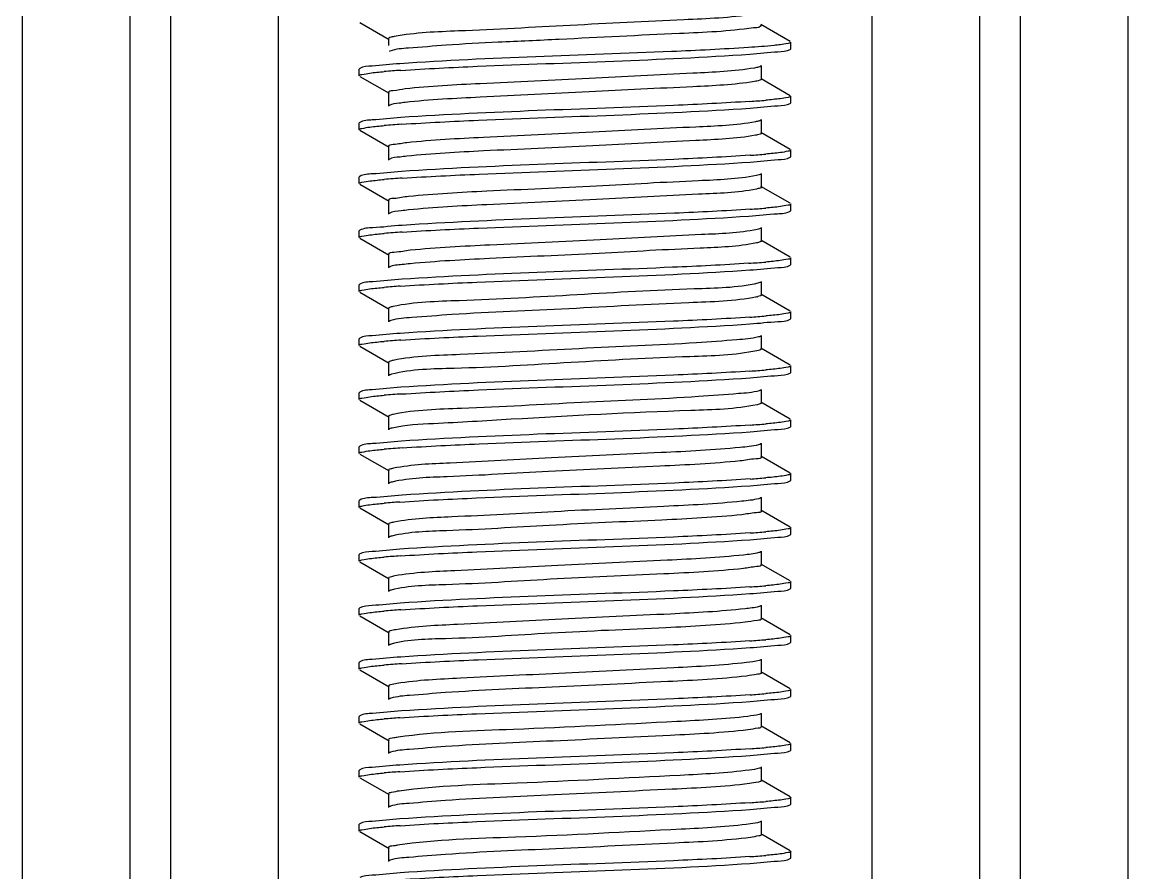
# Model space of a CAD drawing. Extents: x 27938 to 1507990, y 110129 to 923079.
# Drawn here: x 455164.5 to 455652.7, y 380105.1 to 380480.6 of the extents above; entities that cross this region are included whole.
import ezdxf

# ---------------------------------------------------------------- set-up
doc = ezdxf.new("R2010")
doc.units = 0
doc.header["$LTSCALE"] = 1000
doc.header["$MEASUREMENT"] = 0

msp = doc.modelspace()

# ---------------------------------------------------------------- linework, layer by layer
at = {"linetype": 'Continuous'}
for p, q in [((455164.52, 383675.04), (455164.52, 378934.02)), ((455212.15, 383675.04), (455212.15, 378934.02)), ((455230.01, 383675.04), (455230.01, 378934.02)), ((455277.63, 383675.04), (455277.63, 378934.02)), ((455539.58, 383675.04), (455539.58, 378934.02)), ((455587.2, 383675.04), (455587.2, 378934.02)), ((455605.06, 383675.04), (455605.06, 378934.02)), ((455652.69, 383675.04), (455652.69, 378934.02)), ((455313.58, 380480.45), (455326.5, 380472.97)), ((455503.63, 380472.05), (455490.71, 380479.53)), ((455326.24, 380473.27), (455326.24, 380470.27)), ((455503.86, 380468.81), (455503.86, 380471.79)), ((455503.86, 380468.81), (455503.86, 380471.79)), ((455326.93, 380467.81), (455326.5, 380467.62)), ((455503.63, 380468.55), (455503.86, 380468.81)), ((455313.58, 380460.14), (455313.35, 380459.88)), ((455313.35, 380456.9), (455313.35, 380459.88)), ((455313.35, 380456.9), (455313.35, 380459.88)), ((455490.97, 380455.41), (455490.97, 380461.37)), ((455313.58, 380456.64), (455326.5, 380449.16)), ((455490.76, 380455.68), (455503.62, 380448.24)), ((455326.24, 380449.46), (455326.24, 380443.51)), ((455503.63, 380444.73), (455503.86, 380445)), ((455503.86, 380445), (455503.86, 380447.97)), ((455503.86, 380445), (455503.86, 380447.97)), ((455313.58, 380436.33), (455313.35, 380436.07)), ((455313.35, 380433.09), (455313.35, 380436.07)), ((455313.35, 380433.09), (455313.35, 380436.07)), ((455490.97, 380431.6), (455490.97, 380437.55)), ((455313.58, 380432.83), (455326.5, 380425.35)), ((455503.63, 380424.42), (455490.71, 380431.9)), ((455326.24, 380425.65), (455326.24, 380419.69)), ((455503.63, 380420.92), (455503.86, 380421.18)), ((455503.86, 380421.18), (455503.86, 380424.16)), ((455503.86, 380421.18), (455503.86, 380424.16)), ((455313.58, 380412.51), (455313.35, 380412.25)), ((455313.35, 380409.28), (455313.35, 380412.25)), ((455313.35, 380409.28), (455313.35, 380412.25)), ((455490.97, 380407.79), (455490.97, 380413.74)), ((455313.58, 380409.02), (455326.5, 380401.53)), ((455503.63, 380400.61), (455490.71, 380408.09)), ((455326.24, 380401.83), (455326.24, 380395.88)), ((455503.63, 380397.11), (455503.86, 380397.37)), ((455503.86, 380397.37), (455503.86, 380400.35)), ((455503.86, 380397.37), (455503.86, 380400.35)), ((455313.58, 380388.7), (455313.35, 380388.44)), ((455313.35, 380385.46), (455313.35, 380388.44)), ((455313.35, 380385.46), (455313.35, 380388.44)), ((455490.97, 380383.98), (455490.97, 380389.93)), ((455313.58, 380385.2), (455326.5, 380377.72)), ((455503.63, 380376.79), (455490.71, 380384.28)), ((455326.24, 380378.02), (455326.24, 380372.07)), ((455503.86, 380373.56), (455503.86, 380376.53)), ((455503.86, 380373.56), (455503.86, 380376.53)), ((455503.63, 380373.3), (455503.86, 380373.56)), ((455313.58, 380364.89), (455313.35, 380364.63)), ((455313.35, 380361.65), (455313.35, 380364.63)), ((455313.35, 380361.65), (455313.35, 380364.63)), ((455490.97, 380360.16), (455490.97, 380366.12)), ((455313.58, 380361.39), (455326.5, 380353.91)), ((455503.63, 380352.98), (455490.71, 380360.46)), ((455326.24, 380354.21), (455326.24, 380348.26)), ((455503.86, 380349.74), (455503.86, 380352.72)), ((455503.86, 380349.74), (455503.86, 380352.72)), ((455503.63, 380349.48), (455503.86, 380349.74)), ((455490.97, 380336.35), (455490.97, 380342.3)), ((455313.58, 380341.08), (455313.35, 380340.81)), ((455313.35, 380337.84), (455313.35, 380340.81)), ((455313.35, 380337.84), (455313.35, 380340.81)), ((455313.58, 380337.58), (455326.5, 380330.1)), ((455489.68, 380335.68), (455488.93, 380335.51)), ((455503.63, 380329.17), (455490.71, 380336.65)), ((455326.24, 380330.4), (455326.24, 380324.44)), ((455503.86, 380325.93), (455503.86, 380328.91)), ((455503.86, 380325.93), (455503.86, 380328.91)), ((455503.63, 380325.67), (455503.86, 380325.93)), ((455490.97, 380312.54), (455490.97, 380318.49)), ((455313.58, 380317.26), (455313.35, 380317)), ((455313.35, 380314.03), (455313.35, 380317)), ((455313.35, 380314.03), (455313.35, 380317)), ((455313.58, 380313.76), (455326.5, 380306.28)), ((455503.63, 380305.36), (455490.71, 380312.84)), ((455489.96, 380311.94), (455488.97, 380311.7)), ((455326.24, 380306.58), (455326.24, 380300.63)), ((455503.86, 380302.12), (455503.86, 380305.1)), ((455503.86, 380302.12), (455503.86, 380305.1)), ((455503.63, 380301.86), (455503.86, 380302.12)), ((455313.58, 380293.45), (455313.35, 380293.19)), ((455313.35, 380290.21), (455313.35, 380293.19)), ((455313.35, 380290.21), (455313.35, 380293.19)), ((455490.97, 380288.72), (455490.97, 380294.68)), ((455313.58, 380289.95), (455326.5, 380282.47)), ((455503.63, 380281.54), (455490.71, 380289.03)), ((455326.24, 380282.77), (455326.24, 380276.82)), ((455503.86, 380278.31), (455503.86, 380281.28)), ((455503.86, 380278.31), (455503.86, 380281.28)), ((455503.63, 380278.05), (455503.86, 380278.31)), ((455313.58, 380269.64), (455313.35, 380269.38)), ((455313.35, 380266.4), (455313.35, 380269.38)), ((455313.35, 380266.4), (455313.35, 380269.38)), ((455490.97, 380264.91), (455490.97, 380270.86)), ((455313.58, 380266.14), (455326.5, 380258.66)), ((455503.63, 380257.73), (455490.71, 380265.21)), ((455326.24, 380258.96), (455326.24, 380253)), ((455503.63, 380254.23), (455503.86, 380254.49)), ((455503.86, 380254.49), (455503.86, 380257.47)), ((455503.86, 380254.49), (455503.86, 380257.47)), ((455313.58, 380245.82), (455313.35, 380245.56)), ((455313.35, 380242.59), (455313.35, 380245.56)), ((455313.35, 380242.59), (455313.35, 380245.56)), ((455490.97, 380241.1), (455490.97, 380247.05)), ((455313.58, 380242.33), (455326.5, 380234.84)), ((455503.63, 380233.92), (455490.71, 380241.4)), ((455326.24, 380235.15), (455326.24, 380229.19)), ((455503.63, 380230.42), (455503.86, 380230.68)), ((455503.86, 380230.68), (455503.86, 380233.66)), ((455503.86, 380230.68), (455503.86, 380233.66)), ((455313.58, 380222.01), (455313.35, 380221.75)), ((455313.35, 380218.77), (455313.35, 380221.75)), ((455313.35, 380218.77), (455313.35, 380221.75)), ((455490.97, 380217.29), (455490.97, 380223.24)), ((455313.58, 380218.51), (455326.5, 380211.03)), ((455503.63, 380210.11), (455490.71, 380217.59)), ((455326.24, 380211.33), (455326.24, 380205.38)), ((455503.63, 380206.61), (455503.86, 380206.87)), ((455503.86, 380206.87), (455503.86, 380209.84)), ((455503.86, 380206.87), (455503.86, 380209.84)), ((455313.58, 380198.2), (455313.35, 380197.94)), ((455313.35, 380194.96), (455313.35, 380197.94)), ((455313.35, 380194.96), (455313.35, 380197.94)), ((455490.97, 380193.47), (455490.97, 380199.43)), ((455313.58, 380194.7), (455326.5, 380187.22)), ((455503.63, 380186.29), (455490.71, 380193.77)), ((455326.24, 380187.52), (455326.24, 380181.57)), ((455503.86, 380183.05), (455503.86, 380186.03)), ((455503.86, 380183.05), (455503.86, 380186.03)), ((455503.63, 380182.79), (455503.86, 380183.05)), ((455313.58, 380174.39), (455313.35, 380174.13)), ((455313.35, 380171.15), (455313.35, 380174.13)), ((455313.35, 380171.15), (455313.35, 380174.13)), ((455490.97, 380169.66), (455490.97, 380175.61)), ((455313.58, 380170.89), (455326.5, 380163.41)), ((455503.63, 380162.48), (455490.71, 380169.96)), ((455326.24, 380163.71), (455326.24, 380157.75)), ((455503.86, 380159.24), (455503.86, 380162.22)), ((455503.86, 380159.24), (455503.86, 380162.22)), ((455503.63, 380158.98), (455503.86, 380159.24)), ((455490.97, 380145.85), (455490.97, 380151.8)), ((455313.58, 380150.57), (455313.35, 380150.31)), ((455313.35, 380147.34), (455313.35, 380150.31)), ((455313.35, 380147.34), (455313.35, 380150.31)), ((455313.58, 380147.07), (455326.5, 380139.59)), ((455503.63, 380138.67), (455490.71, 380146.15)), ((455326.24, 380139.89), (455326.24, 380133.94)), ((455503.86, 380135.43), (455503.86, 380138.41)), ((455503.86, 380135.43), (455503.86, 380138.41)), ((455503.63, 380135.17), (455503.86, 380135.43)), ((455490.97, 380122.03), (455490.97, 380127.99)), ((455313.58, 380126.76), (455313.35, 380126.5)), ((455313.35, 380123.52), (455313.35, 380126.5)), ((455313.35, 380123.52), (455313.35, 380126.5)), ((455313.58, 380123.26), (455326.5, 380115.78)), ((455503.63, 380114.85), (455490.71, 380122.34)), ((455326.24, 380116.08), (455326.24, 380110.13)), ((455503.86, 380111.62), (455503.86, 380114.59)), ((455503.86, 380111.62), (455503.86, 380114.59)), ((455503.63, 380111.36), (455503.86, 380111.62))]:
    msp.add_line(p, q, dxfattribs=at)
for centre, radius, start, end in [((455359.15, 380045.12), 415.08, 93.7926, 94.8061), ((455458.47, 380854.72), 410.04, 273.8292, 274.8033), ((455359.54, 380016.35), 420.06, 93.7603, 94.8057), ((455458.53, 380830.15), 409.27, 273.8342, 274.8034), ((455359.98, 379986.92), 425.69, 93.7255, 94.8043), ((455458.66, 380804.69), 407.62, 273.8451, 274.8038), ((455359.9, 379964.13), 424.66, 93.7318, 94.8044), ((455457.81, 380791.55), 418.32, 273.7704, 274.8067), ((455358.84, 379953.68), 411.26, 93.8184, 94.8057), ((455485.28, 380376.85), 17.9, 281.5616, 283.1978), ((455458.47, 380759.47), 410.03, 273.8292, 274.8033), ((455359.13, 379926.2), 414.93, 93.7936, 94.8061), ((455458.47, 380735.67), 410.05, 273.8291, 274.8033), ((455359.53, 379897.46), 419.88, 93.7615, 94.8057), ((455458.52, 380711.13), 409.32, 273.8339, 274.8034), ((455359.97, 379868.04), 425.5, 93.7266, 94.8043), ((455458.65, 380685.68), 407.68, 273.8448, 274.8037), ((455358.65, 379860.79), 408.89, 93.8354, 94.8048), ((455458.53, 380663.48), 409.29, 273.8341, 274.8034), ((455358.83, 379834.71), 411.16, 93.8191, 94.8056), ((455458.47, 380640.39), 410.02, 273.8293, 274.8033), ((455359.12, 379807.28), 414.79, 93.7945, 94.8061), ((455458.47, 380616.62), 410.06, 273.829, 274.8033), ((455359.51, 379778.62), 419.66, 93.7629, 94.8058), ((455458.51, 380592.29), 409.55, 273.8325, 274.8033), ((455358.57, 379766.51), 407.91, 93.8435, 94.8035), ((455458.64, 380566.77), 407.83, 273.8438, 274.8035), ((455358.65, 379741.78), 408.84, 93.8358, 94.8047), ((455458.53, 380544.38), 409.26, 273.8343, 274.8034), ((455358.83, 379715.75), 411.06, 93.8198, 94.8056), ((455458.47, 380521.31), 410, 273.8293, 274.8033)]:
    msp.add_arc(centre, radius, start, end, dxfattribs=at)
for points, knots in [([(455487.35, 380484.05), (455477.23, 380482.46), (455450.17, 380481.36), (455406.78, 380479.19), (455364.17, 380476.82), (455338.08, 380475.97), (455328.74, 380474.21)], [0, 0, 0, 0, 0.193342, 0.50965, 0.820575, 1, 1, 1, 1]), ([(455490.71, 380479.53), (455490.92, 380479.4), (455489.76, 380477.62), (455488.4, 380478.26), (455487.35, 380478.1)], [0, 0, 0, 0, 0.189692, 1, 1, 1, 1]), ([(455328.74, 380474.21), (455328.11, 380474.09), (455327.39, 380473.93), (455326.24, 380473.53), (455326.24, 380473.27)], [0, 0, 0, 0, 0.711587, 1, 1, 1, 1]), ([(455487.35, 380478.1), (455476.57, 380476.41), (455447.89, 380475.34), (455410.38, 380473.34), (455376.04, 380471.73), (455353.79, 380470.67), (455337.95, 380469.23), (455329.53, 380468.74), (455326.93, 380467.81)], [0, 0, 0, 0, 0.203475, 0.533865, 0.701503, 0.845145, 0.948486, 1, 1, 1, 1]), ([(455485.21, 380469.37), (455473.89, 380468.62), (455422.59, 380466.15), (455371.23, 380464.96), (455331.3, 380462.24)], [0, 0, 0, 0, 0.220809, 1, 1, 1, 1]), ([(455499.19, 380470.59), (455498.3, 380470.48), (455493.65, 380469.96), (455488.98, 380469.63), (455485.21, 380469.37)], [0, 0, 0, 0, 0.191038, 1, 1, 1, 1]), ([(455503.86, 380471.79), (455503.86, 380471.35), (455501.53, 380471.06), (455500.36, 380470.74), (455499.19, 380470.59)], [0, 0, 0, 0, 0.271231, 1, 1, 1, 1]), ([(455331.69, 380459.29), (455342.98, 380460.05), (455394.37, 380462.52), (455445.82, 380463.72), (455485.85, 380466.44)], [0, 0, 0, 0, 0.220033, 1, 1, 1, 1]), ([(455485.85, 380466.44), (455489.97, 380466.72), (455495.74, 380467.52), (455502.02, 380467.63), (455503.63, 380468.55)], [0, 0, 0, 0, 0.690315, 1, 1, 1, 1]), ([(455331.3, 380462.24), (455327.2, 380461.96), (455321.45, 380461.17), (455315.18, 380461.06), (455313.58, 380460.14)], [0, 0, 0, 0, 0.690276, 1, 1, 1, 1]), ([(455487.82, 380460.32), (455478.86, 380458.81), (455454.41, 380457.79), (455414.08, 380455.59), (455371.73, 380453.67), (455344.66, 380452.3), (455333.69, 380451.08)], [0, 0, 0, 0, 0.176416, 0.473758, 0.785535, 1, 1, 1, 1]), ([(455490.7, 380461.07), (455490.38, 380460.88), (455489.4, 380460.61), (455488.43, 380460.42), (455487.82, 380460.32)], [0, 0, 0, 0, 0.372348, 1, 1, 1, 1]), ([(455313.35, 380456.9), (455313.35, 380457.34), (455315.65, 380457.62), (455316.81, 380457.94), (455317.96, 380458.09)], [0, 0, 0, 0, 0.271439, 1, 1, 1, 1]), ([(455487.82, 380454.36), (455478.86, 380452.86), (455454.41, 380451.84), (455414.08, 380449.64), (455371.73, 380447.71), (455344.66, 380446.35), (455333.69, 380445.13)], [0, 0, 0, 0, 0.176416, 0.473758, 0.785535, 1, 1, 1, 1]), ([(455490.96, 380455.41), (455490.96, 380455.1), (455489.48, 380454.7), (455488.61, 380454.5), (455487.82, 380454.36)], [0, 0, 0, 0, 0.283117, 1, 1, 1, 1]), ([(455333.69, 380451.08), (455331.83, 380450.88), (455330.04, 380450.34), (455326.24, 380450.14), (455326.24, 380449.46)], [0, 0, 0, 0, 0.732536, 1, 1, 1, 1]), ([(455333.69, 380445.13), (455332.79, 380445.03), (455330.41, 380444.67), (455327.83, 380444.58), (455326.5, 380443.81)], [0, 0, 0, 0, 0.371201, 1, 1, 1, 1]), ([(455485.85, 380445.6), (455474.62, 380444.84), (455423.23, 380442.36), (455371.78, 380441.16), (455331.69, 380438.46)], [0, 0, 0, 0, 0.218896, 1, 1, 1, 1]), ([(455485.9, 380442.63), (455490, 380442.91), (455495.76, 380443.71), (455502.03, 380443.82), (455503.63, 380444.73)], [0, 0, 0, 0, 0.690269, 1, 1, 1, 1]), ([(455503.86, 380447.97), (455503.86, 380447.54), (455501.56, 380447.25), (455500.41, 380446.94), (455499.25, 380446.79)], [0, 0, 0, 0, 0.271491, 1, 1, 1, 1]), ([(455331.99, 380435.5), (455343.3, 380436.26), (455394.61, 380438.72), (455445.97, 380439.91), (455485.9, 380442.63)], [0, 0, 0, 0, 0.220774, 1, 1, 1, 1]), ([(455331.69, 380438.46), (455327.5, 380438.17), (455321.62, 380437.36), (455315.21, 380437.26), (455313.58, 380436.33)], [0, 0, 0, 0, 0.690689, 1, 1, 1, 1]), ([(455488.25, 380436.58), (455479.59, 380435.01), (455455.53, 380434.08), (455415.54, 380431.82), (455372.99, 380429.93), (455345.61, 380428.54), (455334.39, 380427.35)], [0, 0, 0, 0, 0.171322, 0.466729, 0.780436, 1, 1, 1, 1]), ([(455490.7, 380437.25), (455490.42, 380437.09), (455489.6, 380436.85), (455488.77, 380436.67), (455488.25, 380436.58)], [0, 0, 0, 0, 0.378906, 1, 1, 1, 1]), ([(455313.35, 380433.09), (455313.35, 380433.53), (455315.68, 380433.81), (455316.85, 380434.13), (455318.02, 380434.28)], [0, 0, 0, 0, 0.271222, 1, 1, 1, 1]), ([(455488.25, 380430.63), (455479.59, 380429.06), (455455.53, 380428.13), (455415.54, 380425.87), (455372.99, 380423.98), (455345.61, 380422.59), (455334.39, 380421.39)], [0, 0, 0, 0, 0.171322, 0.466729, 0.780436, 1, 1, 1, 1]), ([(455490.96, 380431.6), (455490.96, 380431.32), (455489.71, 380430.93), (455488.94, 380430.75), (455488.25, 380430.63)], [0, 0, 0, 0, 0.286608, 1, 1, 1, 1]), ([(455334.39, 380427.35), (455332.35, 380427.13), (455330.42, 380426.53), (455326.24, 380426.39), (455326.24, 380425.65)], [0, 0, 0, 0, 0.7335, 1, 1, 1, 1]), ([(455334.39, 380421.39), (455333.4, 380421.29), (455330.79, 380420.9), (455327.95, 380420.84), (455326.5, 380420)], [0, 0, 0, 0, 0.373307, 1, 1, 1, 1]), ([(455485.9, 380421.79), (455474.7, 380421.03), (455423.4, 380418.56), (455372.04, 380417.35), (455331.99, 380414.66)], [0, 0, 0, 0, 0.218489, 1, 1, 1, 1]), ([(455485.99, 380418.82), (455490.08, 380419.1), (455495.8, 380419.9), (455502.04, 380420.01), (455503.63, 380420.92)], [0, 0, 0, 0, 0.690169, 1, 1, 1, 1]), ([(455503.86, 380424.16), (455503.86, 380423.73), (455501.57, 380423.44), (455500.42, 380423.13), (455499.26, 380422.98)], [0, 0, 0, 0, 0.271533, 1, 1, 1, 1]), ([(455332.32, 380411.71), (455343.66, 380412.46), (455394.89, 380414.92), (455446.17, 380416.11), (455485.99, 380418.82)], [0, 0, 0, 0, 0.221632, 1, 1, 1, 1]), ([(455313.35, 380409.28), (455313.35, 380409.72), (455315.72, 380410), (455316.91, 380410.33), (455318.11, 380410.48)], [0, 0, 0, 0, 0.270951, 1, 1, 1, 1]), ([(455331.99, 380414.66), (455327.73, 380414.38), (455321.75, 380413.55), (455315.24, 380413.47), (455313.58, 380412.51)], [0, 0, 0, 0, 0.690984, 1, 1, 1, 1]), ([(455488.66, 380412.84), (455480.29, 380411.2), (455456.61, 380410.38), (455417, 380408.05), (455374.27, 380406.19), (455346.58, 380404.78), (455335.12, 380403.61)], [0, 0, 0, 0, 0.16621, 0.459673, 0.775317, 1, 1, 1, 1]), ([(455490.7, 380413.44), (455490.47, 380413.3), (455489.78, 380413.08), (455489.09, 380412.93), (455488.66, 380412.84)], [0, 0, 0, 0, 0.386574, 1, 1, 1, 1]), ([(455488.66, 380406.89), (455480.29, 380405.25), (455456.61, 380404.42), (455417, 380402.1), (455374.27, 380400.24), (455346.58, 380398.83), (455335.12, 380397.66)], [0, 0, 0, 0, 0.16621, 0.459673, 0.775317, 1, 1, 1, 1]), ([(455490.96, 380407.79), (455490.96, 380407.54), (455489.92, 380407.16), (455489.24, 380407), (455488.66, 380406.89)], [0, 0, 0, 0, 0.29131, 1, 1, 1, 1]), ([(455335.12, 380403.61), (455332.91, 380403.39), (455330.81, 380402.72), (455326.24, 380402.64), (455326.25, 380401.83)], [0, 0, 0, 0, 0.734301, 1, 1, 1, 1]), ([(455335.12, 380397.66), (455334.03, 380397.55), (455331.18, 380397.13), (455328.08, 380397.1), (455326.5, 380396.18)], [0, 0, 0, 0, 0.375224, 1, 1, 1, 1]), ([(455485.99, 380397.99), (455474.85, 380397.23), (455423.62, 380394.76), (455372.34, 380393.53), (455332.32, 380390.87)], [0, 0, 0, 0, 0.217929, 1, 1, 1, 1]), ([(455485.31, 380394.97), (455489.56, 380395.25), (455495.5, 380396.07), (455501.98, 380396.16), (455503.63, 380397.11)], [0, 0, 0, 0, 0.690884, 1, 1, 1, 1]), ([(455503.86, 380400.35), (455503.86, 380399.92), (455501.59, 380399.63), (455500.44, 380399.32), (455499.29, 380399.17)], [0, 0, 0, 0, 0.271629, 1, 1, 1, 1]), ([(455332.32, 380390.87), (455327.98, 380390.59), (455321.9, 380389.74), (455315.27, 380389.67), (455313.58, 380388.7)], [0, 0, 0, 0, 0.691296, 1, 1, 1, 1]), ([(455332.26, 380387.89), (455343.51, 380388.64), (455394.53, 380391.09), (455445.61, 380392.3), (455485.31, 380394.97)], [0, 0, 0, 0, 0.220785, 1, 1, 1, 1]), ([(455313.35, 380385.46), (455313.35, 380385.91), (455315.72, 380386.19), (455316.91, 380386.51), (455318.09, 380386.66)], [0, 0, 0, 0, 0.270992, 1, 1, 1, 1]), ([(455489.03, 380389.11), (455480.97, 380387.38), (455457.68, 380386.69), (455418.45, 380384.27), (455375.56, 380382.46), (455347.58, 380381.02), (455335.89, 380379.87)], [0, 0, 0, 0, 0.161077, 0.452585, 0.770175, 1, 1, 1, 1]), ([(455490.7, 380389.63), (455490.5, 380389.51), (455489.95, 380389.32), (455489.38, 380389.18), (455489.03, 380389.11)], [0, 0, 0, 0, 0.395232, 1, 1, 1, 1]), ([(455488.79, 380383.1), (455480.59, 380381.45), (455457.23, 380380.66), (455417.98, 380378.32), (455375.3, 380376.49), (455347.5, 380375.06), (455335.89, 380373.92)], [0, 0, 0, 0, 0.163685, 0.455244, 0.771393, 1, 1, 1, 1]), ([(455490.96, 380383.98), (455490.96, 380383.74), (455489.98, 380383.36), (455489.34, 380383.21), (455488.79, 380383.1)], [0, 0, 0, 0, 0.292957, 1, 1, 1, 1]), ([(455335.89, 380379.87), (455333.48, 380379.64), (455331.22, 380378.9), (455326.24, 380378.89), (455326.25, 380378.02)], [0, 0, 0, 0, 0.734958, 1, 1, 1, 1]), ([(455503.86, 380376.53), (455503.86, 380376.1), (455501.55, 380375.81), (455500.39, 380375.5), (455499.22, 380375.35)], [0, 0, 0, 0, 0.271348, 1, 1, 1, 1]), ([(455335.89, 380373.92), (455334.7, 380373.8), (455331.6, 380373.36), (455328.21, 380373.36), (455326.5, 380372.37)], [0, 0, 0, 0, 0.376966, 1, 1, 1, 1]), ([(455485.31, 380374.13), (455474.12, 380373.38), (455423.11, 380370.93), (455372.03, 380369.7), (455332.26, 380367.06)], [0, 0, 0, 0, 0.219586, 1, 1, 1, 1]), ([(455485.85, 380371.19), (455489.97, 380371.47), (455495.74, 380372.27), (455502.02, 380372.38), (455503.63, 380373.3)], [0, 0, 0, 0, 0.690315, 1, 1, 1, 1]), ([(455332.26, 380367.06), (455327.93, 380366.77), (455321.88, 380365.93), (455315.26, 380365.85), (455313.58, 380364.89)], [0, 0, 0, 0, 0.69124, 1, 1, 1, 1]), ([(455331.45, 380364.03), (455342.74, 380364.79), (455394.2, 380367.27), (455445.73, 380368.46), (455485.85, 380371.19)], [0, 0, 0, 0, 0.219478, 1, 1, 1, 1]), ([(455313.35, 380361.65), (455313.35, 380362.08), (455315.63, 380362.37), (455316.78, 380362.68), (455317.92, 380362.83)], [0, 0, 0, 0, 0.27158, 1, 1, 1, 1]), ([(455489.37, 380365.37), (455480.2, 380363.21), (455453.29, 380362.84), (455409.45, 380360.15), (455365.19, 380357.69), (455337.83, 380357.06), (455328.25, 380355.05)], [0, 0, 0, 0, 0.175128, 0.495203, 0.817983, 1, 1, 1, 1]), ([(455490.7, 380365.81), (455490.54, 380365.72), (455490.1, 380365.55), (455489.64, 380365.43), (455489.37, 380365.37)], [0, 0, 0, 0, 0.405131, 1, 1, 1, 1]), ([(455488.87, 380359.31), (455479.03, 380357.28), (455451.14, 380356.68), (455406.39, 380353.86), (455365.48, 380352.44), (455339.37, 380350.36), (455330.29, 380349.72), (455327.31, 380348.87)], [0, 0, 0, 0, 0.186078, 0.513276, 0.832943, 0.94246, 1, 1, 1, 1]), ([(455490.96, 380360.16), (455490.96, 380359.98), (455490.28, 380359.63), (455489.78, 380359.51), (455489.37, 380359.42)], [0, 0, 0, 0, 0.304522, 1, 1, 1, 1]), ([(455328.25, 380355.05), (455327.74, 380354.94), (455327.13, 380354.8), (455326.25, 380354.43), (455326.25, 380354.21)], [0, 0, 0, 0, 0.704943, 1, 1, 1, 1]), ([(455503.86, 380352.72), (455503.86, 380352.29), (455501.56, 380352), (455500.41, 380351.69), (455499.25, 380351.54)], [0, 0, 0, 0, 0.271492, 1, 1, 1, 1]), ([(455327.31, 380348.87), (455327.15, 380348.82), (455326.88, 380348.73), (455326.61, 380348.62), (455326.5, 380348.56)], [0, 0, 0, 0, 0.573549, 1, 1, 1, 1]), ([(455485.85, 380350.35), (455474.59, 380349.59), (455423.12, 380347.11), (455371.59, 380345.91), (455331.45, 380343.19)], [0, 0, 0, 0, 0.219133, 1, 1, 1, 1]), ([(455331.68, 380340.23), (455342.97, 380340.99), (455394.36, 380343.46), (455445.82, 380344.65), (455485.85, 380347.38)], [0, 0, 0, 0, 0.220011, 1, 1, 1, 1]), ([(455485.85, 380347.38), (455489.97, 380347.66), (455495.74, 380348.45), (455502.02, 380348.56), (455503.63, 380349.48)], [0, 0, 0, 0, 0.690316, 1, 1, 1, 1]), ([(455331.45, 380343.19), (455327.32, 380342.91), (455321.52, 380342.11), (455315.19, 380342), (455313.58, 380341.08)], [0, 0, 0, 0, 0.690447, 1, 1, 1, 1]), ([(455490.7, 380342), (455490.57, 380341.93), (455490.23, 380341.79), (455489.89, 380341.69), (455489.68, 380341.63)], [0, 0, 0, 0, 0.416277, 1, 1, 1, 1]), ([(455313.35, 380337.84), (455313.35, 380338.27), (455315.65, 380338.56), (455316.8, 380338.87), (455317.96, 380339.02)], [0, 0, 0, 0, 0.271445, 1, 1, 1, 1]), ([(455489.68, 380341.63), (455486.56, 380340.82), (455477.31, 380340.13), (455451, 380338.11), (455410.17, 380336.66), (455365.66, 380333.86), (455338.01, 380333.26), (455328.29, 380331.24)], [0, 0, 0, 0, 0.059799, 0.170734, 0.490641, 0.815855, 1, 1, 1, 1]), ([(455488.93, 380335.51), (455479.24, 380333.49), (455451.66, 380332.84), (455407.12, 380330.42), (455363.37, 380327.59), (455336.55, 380327.42), (455327.59, 380325.13)], [0, 0, 0, 0, 0.183701, 0.508444, 0.82842, 1, 1, 1, 1]), ([(455490.96, 380336.35), (455490.96, 380336.2), (455490.43, 380335.87), (455490.01, 380335.76), (455489.68, 380335.68)], [0, 0, 0, 0, 0.312927, 1, 1, 1, 1]), ([(455328.29, 380331.24), (455327.77, 380331.14), (455327.16, 380331), (455326.25, 380330.62), (455326.25, 380330.4)], [0, 0, 0, 0, 0.705397, 1, 1, 1, 1]), ([(455503.86, 380328.91), (455503.86, 380328.47), (455501.56, 380328.19), (455500.41, 380327.87), (455499.25, 380327.73)], [0, 0, 0, 0, 0.271491, 1, 1, 1, 1]), ([(455327.59, 380325.13), (455327.37, 380325.07), (455327, 380324.97), (455326.64, 380324.82), (455326.51, 380324.74)], [0, 0, 0, 0, 0.586059, 1, 1, 1, 1]), ([(455485.85, 380326.54), (455474.61, 380325.78), (455423.22, 380323.3), (455371.77, 380322.1), (455331.68, 380319.39)], [0, 0, 0, 0, 0.218907, 1, 1, 1, 1]), ([(455331.98, 380316.44), (455343.29, 380317.19), (455394.6, 380319.66), (455445.96, 380320.85), (455485.89, 380323.57)], [0, 0, 0, 0, 0.220746, 1, 1, 1, 1]), ([(455485.89, 380323.57), (455490, 380323.85), (455495.75, 380324.64), (455502.03, 380324.75), (455503.63, 380325.67)], [0, 0, 0, 0, 0.690272, 1, 1, 1, 1]), ([(455331.68, 380319.39), (455327.49, 380319.11), (455321.62, 380318.3), (455315.21, 380318.2), (455313.58, 380317.26)], [0, 0, 0, 0, 0.69068, 1, 1, 1, 1]), ([(455489.96, 380317.9), (455487, 380317.03), (455477.97, 380316.41), (455451.91, 380314.3), (455410.99, 380312.89), (455366.18, 380310.08), (455338.22, 380309.46), (455328.35, 380307.44)], [0, 0, 0, 0, 0.056967, 0.166117, 0.485703, 0.813401, 1, 1, 1, 1]), ([(455490.71, 380318.19), (455490.61, 380318.13), (455490.36, 380318.02), (455490.1, 380317.94), (455489.96, 380317.9)], [0, 0, 0, 0, 0.42914, 1, 1, 1, 1]), ([(455313.35, 380314.03), (455313.35, 380314.46), (455315.68, 380314.75), (455316.85, 380315.07), (455318.02, 380315.22)], [0, 0, 0, 0, 0.271231, 1, 1, 1, 1]), ([(455488.97, 380311.7), (455479.4, 380309.69), (455442.92, 380308.78), (455395.41, 380306.21), (455351.54, 380303.5), (455333.88, 380302.77), (455327.9, 380301.39)], [0, 0, 0, 0, 0.181624, 0.673933, 0.885992, 1, 1, 1, 1]), ([(455490.96, 380312.54), (455490.96, 380312.41), (455490.57, 380312.12), (455490.22, 380312.02), (455489.96, 380311.94)], [0, 0, 0, 0, 0.323936, 1, 1, 1, 1]), ([(455328.35, 380307.44), (455327.82, 380307.33), (455327.19, 380307.19), (455326.25, 380306.81), (455326.25, 380306.58)], [0, 0, 0, 0, 0.706204, 1, 1, 1, 1]), ([(455503.86, 380305.1), (455503.86, 380304.66), (455501.57, 380304.38), (455500.42, 380304.06), (455499.26, 380303.91)], [0, 0, 0, 0, 0.27153, 1, 1, 1, 1]), ([(455327.9, 380301.39), (455327.62, 380301.33), (455327.14, 380301.2), (455326.68, 380301.03), (455326.51, 380300.93)], [0, 0, 0, 0, 0.596978, 1, 1, 1, 1]), ([(455485.89, 380302.73), (455474.7, 380301.97), (455423.39, 380299.5), (455372.03, 380298.28), (455331.98, 380295.6)], [0, 0, 0, 0, 0.218507, 1, 1, 1, 1]), ([(455332.31, 380292.65), (455343.65, 380293.4), (455394.88, 380295.85), (455446.17, 380297.04), (455485.99, 380299.76)], [0, 0, 0, 0, 0.221603, 1, 1, 1, 1]), ([(455485.99, 380299.76), (455490.07, 380300.04), (455495.8, 380300.83), (455502.04, 380300.94), (455503.63, 380301.86)], [0, 0, 0, 0, 0.690172, 1, 1, 1, 1]), ([(455331.98, 380295.6), (455327.72, 380295.31), (455321.75, 380294.49), (455315.24, 380294.4), (455313.58, 380293.45)], [0, 0, 0, 0, 0.690974, 1, 1, 1, 1]), ([(455490.71, 380294.38), (455490.37, 380294.18), (455487.31, 380293.37), (455484.21, 380293.11), (455481.48, 380292.84)], [0, 0, 0, 0, 0.122489, 1, 1, 1, 1]), ([(455313.35, 380290.21), (455313.35, 380290.66), (455315.72, 380290.94), (455316.91, 380291.26), (455318.1, 380291.41)], [0, 0, 0, 0, 0.27096, 1, 1, 1, 1]), ([(455481.48, 380292.84), (455469.89, 380291.7), (455442.11, 380290.27), (455399.41, 380288.43), (455360.09, 380286.09), (455336.66, 380285.3), (455328.44, 380283.65)], [0, 0, 0, 0, 0.227856, 0.543944, 0.835881, 1, 1, 1, 1]), ([(455490.96, 380288.72), (455490.97, 380287.87), (455486.07, 380287.85), (455483.85, 380287.12), (455481.48, 380286.89)], [0, 0, 0, 0, 0.265163, 1, 1, 1, 1]), ([(455328.44, 380283.65), (455327.88, 380283.54), (455327.23, 380283.39), (455326.25, 380283.01), (455326.25, 380282.77)], [0, 0, 0, 0, 0.707279, 1, 1, 1, 1]), ([(455481.48, 380286.89), (455469.71, 380285.72), (455441.52, 380284.28), (455398.35, 380282.48), (455359.08, 380279.96), (455335.81, 380279.4), (455327.91, 380277.58)], [0, 0, 0, 0, 0.230632, 0.550008, 0.84183, 1, 1, 1, 1]), ([(455485.99, 380278.92), (455474.84, 380278.16), (455423.61, 380275.69), (455372.33, 380274.47), (455332.31, 380271.81)], [0, 0, 0, 0, 0.217948, 1, 1, 1, 1]), ([(455503.86, 380281.28), (455503.86, 380280.85), (455501.59, 380280.57), (455500.44, 380280.25), (455499.29, 380280.1)], [0, 0, 0, 0, 0.271626, 1, 1, 1, 1]), ([(455327.91, 380277.58), (455327.62, 380277.52), (455327.14, 380277.39), (455326.68, 380277.22), (455326.51, 380277.12)], [0, 0, 0, 0, 0.596953, 1, 1, 1, 1]), ([(455331.3, 380268.76), (455342.58, 380269.53), (455394.11, 380272.01), (455445.71, 380273.21), (455485.9, 380275.94)], [0, 0, 0, 0, 0.219156, 1, 1, 1, 1]), ([(455485.9, 380275.94), (455490, 380276.22), (455495.76, 380277.02), (455502.03, 380277.13), (455503.63, 380278.05)], [0, 0, 0, 0, 0.69027, 1, 1, 1, 1]), ([(455332.31, 380271.81), (455327.97, 380271.52), (455321.9, 380270.68), (455315.27, 380270.6), (455313.58, 380269.64)], [0, 0, 0, 0, 0.691286, 1, 1, 1, 1]), ([(455482.24, 380269.1), (455470.82, 380267.93), (455443.2, 380266.52), (455400.5, 380264.66), (455360.81, 380262.35), (455337.05, 380261.49), (455328.63, 380259.87)], [0, 0, 0, 0, 0.223654, 0.53891, 0.832763, 1, 1, 1, 1]), ([(455490.7, 380270.56), (455490.4, 380270.38), (455487.59, 380269.61), (455484.74, 380269.36), (455482.24, 380269.1)], [0, 0, 0, 0, 0.124444, 1, 1, 1, 1]), ([(455313.35, 380266.4), (455313.35, 380266.83), (455315.62, 380267.12), (455316.77, 380267.43), (455317.91, 380267.58)], [0, 0, 0, 0, 0.271632, 1, 1, 1, 1]), ([(455490.96, 380264.91), (455490.97, 380264.12), (455486.47, 380264.03), (455484.42, 380263.37), (455482.24, 380263.15)], [0, 0, 0, 0, 0.265626, 1, 1, 1, 1]), ([(455328.63, 380259.87), (455328.03, 380259.76), (455327.33, 380259.6), (455326.25, 380259.21), (455326.24, 380258.96)], [0, 0, 0, 0, 0.709708, 1, 1, 1, 1]), ([(455482.24, 380263.15), (455470.5, 380261.95), (455442.15, 380260.5), (455398.62, 380258.71), (455359.02, 380256.06), (455335.54, 380255.65), (455327.69, 380253.72)], [0, 0, 0, 0, 0.228548, 0.5497, 0.843389, 1, 1, 1, 1]), ([(455485.9, 380255.1), (455474.61, 380254.34), (455423.08, 380251.85), (455371.49, 380250.66), (455331.3, 380247.93)], [0, 0, 0, 0, 0.219182, 1, 1, 1, 1]), ([(455485.85, 380252.12), (455489.97, 380252.4), (455495.74, 380253.2), (455502.02, 380253.31), (455503.63, 380254.23)], [0, 0, 0, 0, 0.690315, 1, 1, 1, 1]), ([(455503.86, 380257.47), (455503.86, 380257.04), (455501.57, 380256.75), (455500.42, 380256.44), (455499.26, 380256.29)], [0, 0, 0, 0, 0.27153, 1, 1, 1, 1]), ([(455327.69, 380253.72), (455327.45, 380253.66), (455327.05, 380253.55), (455326.66, 380253.39), (455326.51, 380253.31)], [0, 0, 0, 0, 0.589537, 1, 1, 1, 1]), ([(455331.45, 380244.96), (455342.73, 380245.73), (455394.2, 380248.2), (455445.73, 380249.4), (455485.85, 380252.12)], [0, 0, 0, 0, 0.219464, 1, 1, 1, 1]), ([(455331.3, 380247.93), (455327.2, 380247.65), (455321.45, 380246.85), (455315.18, 380246.74), (455313.58, 380245.82)], [0, 0, 0, 0, 0.690282, 1, 1, 1, 1]), ([(455482.96, 380245.37), (455471.79, 380244.17), (455444.47, 380242.78), (455401.96, 380240.88), (455361.91, 380238.64), (455337.76, 380237.69), (455329.04, 380236.14)], [0, 0, 0, 0, 0.218541, 0.53186, 0.827656, 1, 1, 1, 1]), ([(455490.71, 380246.75), (455490.42, 380246.58), (455487.86, 380245.85), (455485.24, 380245.61), (455482.96, 380245.37)], [0, 0, 0, 0, 0.126922, 1, 1, 1, 1]), ([(455313.35, 380242.59), (455313.35, 380243.02), (455315.63, 380243.3), (455316.78, 380243.62), (455317.92, 380243.77)], [0, 0, 0, 0, 0.271583, 1, 1, 1, 1]), ([(455490.96, 380241.1), (455490.97, 380240.37), (455486.87, 380240.22), (455484.96, 380239.63), (455482.96, 380239.41)], [0, 0, 0, 0, 0.26668, 1, 1, 1, 1]), ([(455329.04, 380236.14), (455328.34, 380236.01), (455327.55, 380235.83), (455326.25, 380235.43), (455326.24, 380235.15)], [0, 0, 0, 0, 0.71423, 1, 1, 1, 1]), ([(455482.96, 380239.41), (455471.29, 380238.16), (455442.81, 380236.72), (455398.95, 380234.94), (455359.04, 380232.17), (455335.33, 380231.91), (455327.52, 380229.86)], [0, 0, 0, 0, 0.226203, 0.548928, 0.844544, 1, 1, 1, 1]), ([(455327.52, 380229.86), (455327.32, 380229.81), (455326.97, 380229.71), (455326.64, 380229.57), (455326.51, 380229.49)], [0, 0, 0, 0, 0.582774, 1, 1, 1, 1]), ([(455485.85, 380231.29), (455474.59, 380230.52), (455423.12, 380228.04), (455371.59, 380226.85), (455331.45, 380224.13)], [0, 0, 0, 0, 0.219137, 1, 1, 1, 1]), ([(455485.85, 380228.31), (455489.96, 380228.59), (455495.73, 380229.39), (455502.02, 380229.5), (455503.63, 380230.42)], [0, 0, 0, 0, 0.690317, 1, 1, 1, 1]), ([(455503.86, 380233.66), (455503.86, 380233.22), (455501.57, 380232.94), (455500.41, 380232.62), (455499.25, 380232.47)], [0, 0, 0, 0, 0.271492, 1, 1, 1, 1]), ([(455331.67, 380221.16), (455342.96, 380221.93), (455394.36, 380224.4), (455445.81, 380225.59), (455485.85, 380228.31)], [0, 0, 0, 0, 0.21999, 1, 1, 1, 1]), ([(455313.35, 380218.77), (455313.35, 380219.21), (455315.65, 380219.49), (455316.8, 380219.81), (455317.96, 380219.96)], [0, 0, 0, 0, 0.27145, 1, 1, 1, 1]), ([(455331.45, 380224.13), (455327.31, 380223.84), (455321.51, 380223.04), (455315.19, 380222.94), (455313.58, 380222.01)], [0, 0, 0, 0, 0.69044, 1, 1, 1, 1]), ([(455483.66, 380221.63), (455472.74, 380220.41), (455445.73, 380219.05), (455403.42, 380217.12), (455363.02, 380214.93), (455338.5, 380213.89), (455329.49, 380212.4)], [0, 0, 0, 0, 0.213445, 0.524835, 0.822565, 1, 1, 1, 1]), ([(455490.71, 380222.94), (455490.44, 380222.78), (455488.12, 380222.09), (455485.73, 380221.86), (455483.66, 380221.63)], [0, 0, 0, 0, 0.129402, 1, 1, 1, 1]), ([(455483.66, 380215.68), (455472.06, 380214.38), (455443.49, 380212.95), (455399.34, 380211.18), (455359.11, 380208.28), (455335.17, 380208.17), (455327.39, 380206.01)], [0, 0, 0, 0, 0.223629, 0.547758, 0.845359, 1, 1, 1, 1]), ([(455490.97, 380217.29), (455490.97, 380216.61), (455487.24, 380216.41), (455485.49, 380215.88), (455483.66, 380215.68)], [0, 0, 0, 0, 0.267679, 1, 1, 1, 1]), ([(455329.49, 380212.4), (455328.67, 380212.26), (455327.78, 380212.05), (455326.25, 380211.66), (455326.24, 380211.33)], [0, 0, 0, 0, 0.717972, 1, 1, 1, 1]), ([(455327.39, 380206.01), (455327.21, 380205.96), (455326.91, 380205.87), (455326.62, 380205.75), (455326.51, 380205.68)], [0, 0, 0, 0, 0.576628, 1, 1, 1, 1]), ([(455485.85, 380207.48), (455474.61, 380206.71), (455423.22, 380204.24), (455371.77, 380203.03), (455331.67, 380200.33)], [0, 0, 0, 0, 0.218917, 1, 1, 1, 1]), ([(455485.88, 380204.5), (455489.99, 380204.78), (455495.75, 380205.58), (455502.03, 380205.69), (455503.63, 380206.61)], [0, 0, 0, 0, 0.690284, 1, 1, 1, 1]), ([(455503.86, 380209.84), (455503.86, 380209.41), (455501.56, 380209.13), (455500.41, 380208.81), (455499.25, 380208.66)], [0, 0, 0, 0, 0.27149, 1, 1, 1, 1]), ([(455331.97, 380197.37), (455343.28, 380198.13), (455394.58, 380200.59), (455445.95, 380201.78), (455485.88, 380204.5)], [0, 0, 0, 0, 0.220703, 1, 1, 1, 1]), ([(455313.35, 380194.96), (455313.35, 380195.4), (455315.68, 380195.68), (455316.85, 380196), (455318.02, 380196.15)], [0, 0, 0, 0, 0.271241, 1, 1, 1, 1]), ([(455331.67, 380200.33), (455327.48, 380200.05), (455321.61, 380199.23), (455315.21, 380199.14), (455313.58, 380198.2)], [0, 0, 0, 0, 0.690671, 1, 1, 1, 1]), ([(455484.33, 380197.89), (455473.66, 380196.65), (455446.97, 380195.31), (455404.88, 380193.35), (455364.16, 380191.21), (455339.26, 380190.1), (455329.96, 380188.66)], [0, 0, 0, 0, 0.208365, 0.51783, 0.817489, 1, 1, 1, 1]), ([(455490.71, 380199.12), (455490.46, 380198.98), (455488.36, 380198.33), (455486.2, 380198.11), (455484.33, 380197.89)], [0, 0, 0, 0, 0.132064, 1, 1, 1, 1]), ([(455484.33, 380191.94), (455472.82, 380190.59), (455444.16, 380189.26), (455399.88, 380187.03), (455361.76, 380185.51), (455338.1, 380183.58), (455329.96, 380182.95), (455327.28, 380182.17)], [0, 0, 0, 0, 0.220836, 0.546198, 0.845814, 0.946671, 1, 1, 1, 1]), ([(455490.97, 380193.47), (455490.97, 380192.86), (455487.6, 380192.61), (455485.99, 380192.14), (455484.33, 380191.94)], [0, 0, 0, 0, 0.268865, 1, 1, 1, 1]), ([(455329.96, 380188.66), (455329.03, 380188.52), (455328.03, 380188.27), (455326.25, 380187.89), (455326.24, 380187.52)], [0, 0, 0, 0, 0.721099, 1, 1, 1, 1]), ([(455503.86, 380186.03), (455503.86, 380185.6), (455501.57, 380185.31), (455500.41, 380185), (455499.26, 380184.85)], [0, 0, 0, 0, 0.271512, 1, 1, 1, 1]), ([(455327.28, 380182.17), (455327.13, 380182.12), (455326.86, 380182.04), (455326.61, 380181.93), (455326.51, 380181.87)], [0, 0, 0, 0, 0.571059, 1, 1, 1, 1]), ([(455485.88, 380183.66), (455474.68, 380182.9), (455423.38, 380180.43), (455372.01, 380179.22), (455331.97, 380176.53)], [0, 0, 0, 0, 0.218549, 1, 1, 1, 1]), ([(455485.98, 380180.7), (455490.07, 380180.97), (455495.79, 380181.77), (455502.03, 380181.88), (455503.63, 380182.79)], [0, 0, 0, 0, 0.69018, 1, 1, 1, 1]), ([(455331.97, 380176.53), (455327.71, 380176.25), (455321.74, 380175.42), (455315.24, 380175.34), (455313.58, 380174.39)], [0, 0, 0, 0, 0.690961, 1, 1, 1, 1]), ([(455331.23, 380173.51), (455342.52, 380174.28), (455394.1, 380176.76), (455445.75, 380177.95), (455485.98, 380180.7)], [0, 0, 0, 0, 0.219066, 1, 1, 1, 1]), ([(455313.35, 380171.15), (455313.35, 380171.58), (455315.63, 380171.87), (455316.78, 380172.18), (455317.92, 380172.33)], [0, 0, 0, 0, 0.271599, 1, 1, 1, 1]), ([(455484.96, 380174.16), (455474.55, 380172.88), (455439.99, 380171.23), (455388.56, 380168.3), (455347.33, 380167.38), (455330.47, 380164.93)], [0, 0, 0, 0, 0.2033, 0.669699, 1, 1, 1, 1]), ([(455490.71, 380175.31), (455490.48, 380175.18), (455488.6, 380174.57), (455486.64, 380174.36), (455484.96, 380174.16)], [0, 0, 0, 0, 0.134759, 1, 1, 1, 1]), ([(455484.96, 380168.2), (455473.56, 380166.81), (455444.86, 380165.5), (455400.36, 380163.22), (455361.87, 380161.73), (455338.02, 380159.74), (455329.84, 380159.14), (455327.18, 380158.33)], [0, 0, 0, 0, 0.21788, 0.544381, 0.846087, 0.947243, 1, 1, 1, 1]), ([(455490.96, 380169.66), (455490.97, 380169.1), (455487.94, 380168.8), (455486.47, 380168.39), (455484.96, 380168.2)], [0, 0, 0, 0, 0.269913, 1, 1, 1, 1]), ([(455330.47, 380164.93), (455329.85, 380164.84), (455328.66, 380164.5), (455326.25, 380164.56), (455326.24, 380163.71)], [0, 0, 0, 0, 0.421563, 1, 1, 1, 1]), ([(455503.86, 380162.22), (455503.86, 380161.79), (455501.58, 380161.5), (455500.43, 380161.19), (455499.29, 380161.04)], [0, 0, 0, 0, 0.271607, 1, 1, 1, 1]), ([(455327.18, 380158.33), (455327.05, 380158.29), (455326.82, 380158.21), (455326.6, 380158.11), (455326.51, 380158.06)], [0, 0, 0, 0, 0.566019, 1, 1, 1, 1]), ([(455485.98, 380159.86), (455474.7, 380159.09), (455423.11, 380156.6), (455371.47, 380155.42), (455331.23, 380152.67)], [0, 0, 0, 0, 0.219044, 1, 1, 1, 1]), ([(455331.3, 380149.7), (455342.58, 380150.47), (455394.11, 380152.95), (455445.71, 380154.14), (455485.9, 380156.88)], [0, 0, 0, 0, 0.21915, 1, 1, 1, 1]), ([(455485.9, 380156.88), (455490, 380157.16), (455495.76, 380157.95), (455502.03, 380158.06), (455503.63, 380158.98)], [0, 0, 0, 0, 0.690268, 1, 1, 1, 1]), ([(455331.23, 380152.67), (455327.15, 380152.39), (455321.42, 380151.6), (455315.17, 380151.49), (455313.58, 380150.57)], [0, 0, 0, 0, 0.690198, 1, 1, 1, 1]), ([(455313.35, 380147.34), (455313.35, 380147.77), (455315.62, 380148.05), (455316.77, 380148.36), (455317.91, 380148.51)], [0, 0, 0, 0, 0.271633, 1, 1, 1, 1]), ([(455485.57, 380150.42), (455475.42, 380149.11), (455441.18, 380147.49), (455389.72, 380144.59), (455348.23, 380143.55), (455331.01, 380141.19)], [0, 0, 0, 0, 0.198237, 0.663206, 1, 1, 1, 1]), ([(455490.71, 380151.5), (455490.5, 380151.38), (455488.82, 380150.81), (455487.07, 380150.61), (455485.57, 380150.42)], [0, 0, 0, 0, 0.138038, 1, 1, 1, 1]), ([(455485.57, 380144.47), (455474.29, 380143.01), (455445.56, 380141.75), (455400.88, 380139.42), (455362.02, 380137.95), (455337.97, 380135.91), (455329.75, 380135.33), (455327.11, 380134.49)], [0, 0, 0, 0, 0.214764, 0.542299, 0.846146, 0.94769, 1, 1, 1, 1]), ([(455490.97, 380145.85), (455490.97, 380145.34), (455488.28, 380145.01), (455486.92, 380144.64), (455485.57, 380144.47)], [0, 0, 0, 0, 0.271897, 1, 1, 1, 1]), ([(455331.01, 380141.19), (455329.81, 380141.03), (455328.59, 380140.71), (455326.24, 380140.35), (455326.24, 380139.89)], [0, 0, 0, 0, 0.725984, 1, 1, 1, 1]), ([(455503.86, 380138.41), (455503.86, 380137.97), (455501.57, 380137.69), (455500.42, 380137.37), (455499.26, 380137.22)], [0, 0, 0, 0, 0.271532, 1, 1, 1, 1]), ([(455327.11, 380134.49), (455326.99, 380134.45), (455326.79, 380134.38), (455326.59, 380134.29), (455326.5, 380134.24)], [0, 0, 0, 0, 0.561464, 1, 1, 1, 1]), ([(455485.9, 380136.04), (455474.62, 380135.27), (455423.08, 380132.79), (455371.49, 380131.6), (455331.3, 380128.86)], [0, 0, 0, 0, 0.21918, 1, 1, 1, 1]), ([(455331.44, 380125.9), (455342.72, 380126.66), (455394.19, 380129.14), (455445.73, 380130.33), (455485.85, 380133.06)], [0, 0, 0, 0, 0.21945, 1, 1, 1, 1]), ([(455485.85, 380133.06), (455489.97, 380133.34), (455495.74, 380134.14), (455502.02, 380134.25), (455503.63, 380135.17)], [0, 0, 0, 0, 0.690314, 1, 1, 1, 1]), ([(455331.3, 380128.86), (455327.2, 380128.58), (455321.45, 380127.79), (455315.18, 380127.68), (455313.58, 380126.76)], [0, 0, 0, 0, 0.690278, 1, 1, 1, 1]), ([(455490.7, 380127.69), (455490.51, 380127.58), (455489.03, 380127.06), (455487.47, 380126.87), (455486.14, 380126.68)], [0, 0, 0, 0, 0.141415, 1, 1, 1, 1]), ([(455313.35, 380123.52), (455313.35, 380123.95), (455315.63, 380124.24), (455316.78, 380124.55), (455317.92, 380124.7)], [0, 0, 0, 0, 0.271586, 1, 1, 1, 1]), ([(455486.14, 380126.68), (455476, 380125.3), (455441.29, 380123.73), (455389.42, 380120.66), (455347.46, 380119.83), (455330.28, 380117.27)], [0, 0, 0, 0, 0.196711, 0.666198, 1, 1, 1, 1]), ([(455486.14, 380120.73), (455475, 380119.21), (455446.27, 380118), (455401.42, 380115.61), (455362.2, 380114.17), (455337.94, 380112.08), (455329.67, 380111.52), (455327.04, 380110.66)], [0, 0, 0, 0, 0.2115, 0.539982, 0.846021, 0.948031, 1, 1, 1, 1]), ([(455490.97, 380122.03), (455490.97, 380121.57), (455488.59, 380121.22), (455487.35, 380120.9), (455486.14, 380120.73)], [0, 0, 0, 0, 0.273799, 1, 1, 1, 1]), ([(455330.28, 380117.27), (455329.69, 380117.18), (455328.55, 380116.86), (455326.24, 380116.9), (455326.24, 380116.08)], [0, 0, 0, 0, 0.420896, 1, 1, 1, 1]), ([(455503.86, 380114.59), (455503.86, 380114.16), (455501.57, 380113.87), (455500.41, 380113.56), (455499.25, 380113.41)], [0, 0, 0, 0, 0.271493, 1, 1, 1, 1]), ([(455327.04, 380110.66), (455326.94, 380110.62), (455326.76, 380110.56), (455326.58, 380110.47), (455326.5, 380110.43)], [0, 0, 0, 0, 0.557348, 1, 1, 1, 1]), ([(455485.85, 380112.22), (455474.59, 380111.46), (455423.12, 380108.98), (455371.58, 380107.78), (455331.44, 380105.06)], [0, 0, 0, 0, 0.219141, 1, 1, 1, 1]), ([(455331.66, 380102.1), (455342.96, 380102.86), (455394.35, 380105.33), (455445.81, 380106.53), (455485.85, 380109.25)], [0, 0, 0, 0, 0.21997, 1, 1, 1, 1]), ([(455485.85, 380109.25), (455489.96, 380109.53), (455495.73, 380110.33), (455502.02, 380110.43), (455503.63, 380111.36)], [0, 0, 0, 0, 0.690317, 1, 1, 1, 1]), ([(455331.44, 380105.06), (455327.31, 380104.78), (455321.51, 380103.98), (455315.19, 380103.87), (455313.58, 380102.95)], [0, 0, 0, 0, 0.690434, 1, 1, 1, 1])]:
    msp.add_open_spline(points, degree=3, knots=knots, dxfattribs=at)
for points in [[(455317.96, 380458.09), (455320.09, 380458.36), (455322.23, 380458.56), (455324.37, 380458.74)], [(455499.25, 380446.79), (455497.11, 380446.51), (455494.96, 380446.31), (455492.8, 380446.13)], [(455318.02, 380434.28), (455320.13, 380434.55), (455322.24, 380434.75), (455324.35, 380434.93)], [(455499.26, 380422.98), (455497.12, 380422.7), (455494.96, 380422.5), (455492.8, 380422.32)], [(455318.11, 380410.48), (455320.18, 380410.74), (455322.25, 380410.94), (455324.33, 380411.11)], [(455499.29, 380399.17), (455497.13, 380398.89), (455494.96, 380398.69), (455492.79, 380398.5)], [(455318.09, 380386.66), (455320.17, 380386.93), (455322.25, 380387.12), (455324.34, 380387.3)], [(455499.22, 380375.35), (455497.11, 380375.07), (455494.98, 380374.88), (455492.86, 380374.69)], [(455317.92, 380362.83), (455320.07, 380363.11), (455322.23, 380363.31), (455324.39, 380363.49)], [(455499.25, 380351.54), (455497.11, 380351.26), (455494.96, 380351.06), (455492.8, 380350.88)], [(455317.96, 380339.02), (455320.09, 380339.3), (455322.23, 380339.5), (455324.37, 380339.68)], [(455499.25, 380327.73), (455497.11, 380327.45), (455494.96, 380327.25), (455492.8, 380327.06)], [(455318.02, 380315.22), (455320.12, 380315.49), (455322.24, 380315.68), (455324.35, 380315.86)], [(455499.26, 380303.91), (455497.12, 380303.63), (455494.96, 380303.43), (455492.8, 380303.25)], [(455318.1, 380291.41), (455320.17, 380291.68), (455322.25, 380291.87), (455324.33, 380292.05)], [(455499.29, 380280.1), (455497.13, 380279.82), (455494.96, 380279.62), (455492.79, 380279.44)], [(455317.91, 380267.58), (455320.07, 380267.86), (455322.24, 380268.06), (455324.4, 380268.24)], [(455499.26, 380256.29), (455497.12, 380256.01), (455494.96, 380255.81), (455492.8, 380255.63)], [(455317.92, 380243.77), (455320.07, 380244.05), (455322.23, 380244.25), (455324.39, 380244.43)], [(455499.25, 380232.47), (455497.11, 380232.2), (455494.96, 380232), (455492.8, 380231.81)], [(455317.96, 380219.96), (455320.09, 380220.23), (455322.23, 380220.43), (455324.37, 380220.61)], [(455499.25, 380208.66), (455497.11, 380208.38), (455494.96, 380208.18), (455492.8, 380208)], [(455318.02, 380196.15), (455320.12, 380196.42), (455322.24, 380196.62), (455324.35, 380196.8)], [(455499.26, 380184.85), (455497.11, 380184.57), (455494.96, 380184.37), (455492.8, 380184.19)], [(455317.92, 380172.33), (455320.08, 380172.61), (455322.25, 380172.81), (455324.42, 380172.99)], [(455499.29, 380161.04), (455497.13, 380160.76), (455494.96, 380160.56), (455492.79, 380160.37)], [(455317.91, 380148.51), (455320.07, 380148.79), (455322.24, 380148.99), (455324.4, 380149.18)], [(455499.26, 380137.22), (455497.12, 380136.95), (455494.96, 380136.75), (455492.8, 380136.56)], [(455317.92, 380124.7), (455320.07, 380124.98), (455322.23, 380125.18), (455324.39, 380125.37)], [(455499.25, 380113.41), (455497.11, 380113.13), (455494.96, 380112.93), (455492.8, 380112.75)]]:
    msp.add_open_spline(points, degree=3, dxfattribs=at)

doc.saveas('drawing.dxf')
